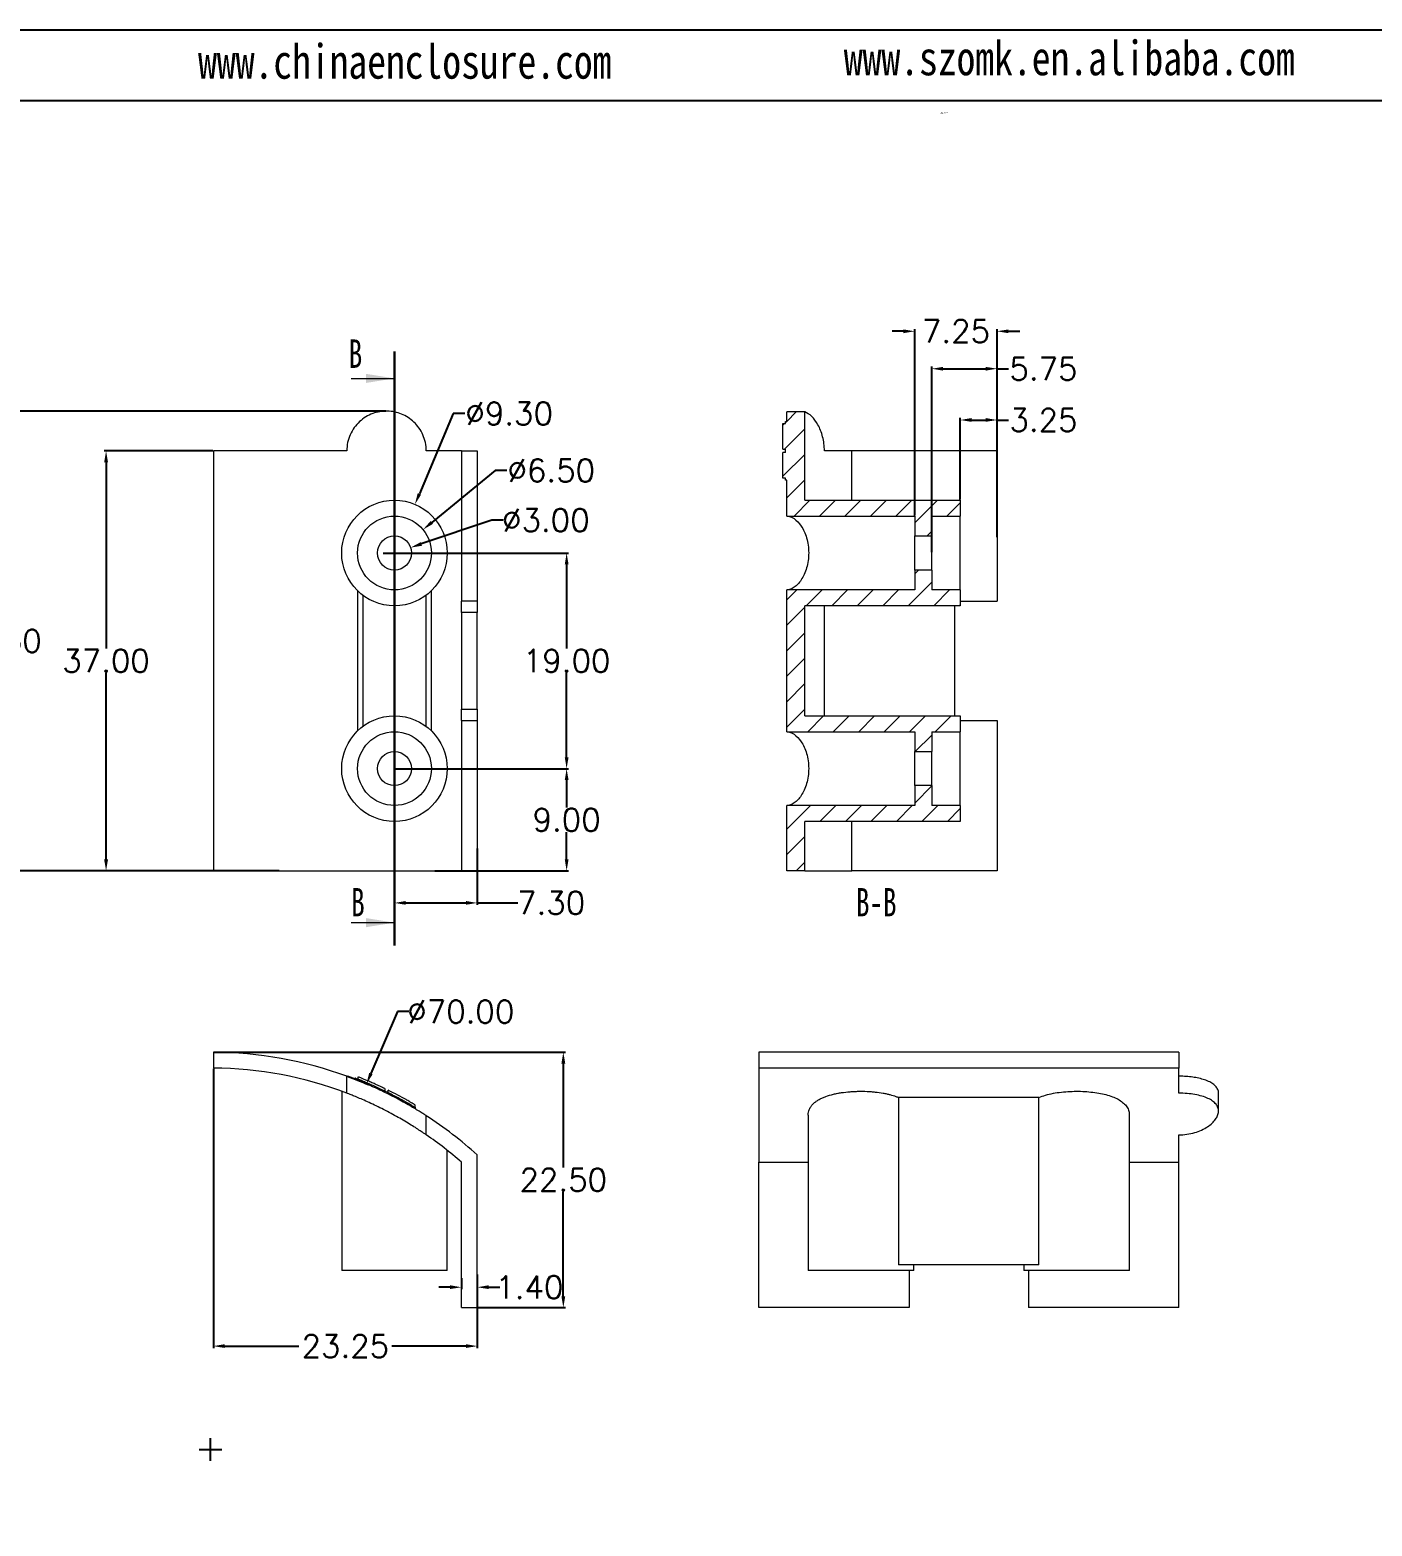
# Model space of a CAD drawing. Header units: inches. Extents: x 3440 to 5010, y 1126 to 1518.
# Drawn here: x 3560 to 3678.2, y 1255.1 to 1386.9 of the extents above; entities that cross this region are included whole.
import ezdxf

# ---------------------------------------------------------------- set-up
doc = ezdxf.new("R2010")
doc.units = ezdxf.units.IN
doc.header["$LTSCALE"] = 15
doc.linetypes.add('PHANTOM', pattern=[12.7, 6.35, -1.27, 1.27, -1.27, 1.27, -1.27])
doc.layers.add('10', color=7, linetype='Continuous')
doc.layers.add('文字', color=81, linetype='Continuous')
doc.styles.add('SLDTEXTSTYLE0', font='TXT', dxfattribs={"width": 0.75})
doc.styles.add('SLDTEXTSTYLE6', font='TXT', dxfattribs={"width": 0.7})
doc.styles.get("Standard").update_dxf_attribs({"font": 'txt', "bigfont": 'gbcbig.shx'})
doc.styles.add('宋体', font='', dxfattribs={"width": 0.8, "height": 3.5})
doc.styles.get('宋体').set_extended_font_data('SimSun')
doc.dimstyles.new('2.5', dxfattribs={"dimtxt": 2, "dimasz": 1, "dimexe": 0.18, "dimexo": 0.0625, "dimgap": 0.09, "dimtad": 0, "dimtih": 1, "dimtoh": 1, "dimzin": 0, "dimdsep": 46, "dimtxsty": 'Standard', "dimcen": 1, "dimadec": 0, "dimazin": 2, "dimtfac": 1, "dimtofl": 0, "dimtmove": 0, "dimatfit": 3, "dimfxl": 0, "dimtolj": 1, "dimtzin": 0, "dimarcsym": 0})

# ---------------------------------------------------------------- blocks, each defined once
blk = doc.blocks.new('SW_NOTE_0')
at = {"color": 0, "linetype": 'Continuous', "lineweight": 0, "char_height": 0.06, "attachment_point": 1, "style": 'SLDTEXTSTYLE0'}
for s, insert in [('INTERPRET GEOMETRIC', (0, 0.08)), ('TOLERANCING PER:', (0, -0.02))]:
    blk.add_mtext(s, dxfattribs=dict(at, insert=insert))
blk = doc.blocks.new('*D425')
at = {"color": 0, "lineweight": -2, "transparency": 16777216}
for p, q in [((3576.24, 1296.86), (3607.18, 1296.86)), ((3607, 1295.86), (3607, 1286.7)), ((3607, 1275.36), (3607, 1284.52)), ((3599.49, 1274.36), (3607.18, 1274.36))]:
    blk.add_line(p, q, dxfattribs=at)
at = {"color": 0, "transparency": 16777216}
for points in [[(3606.83, 1295.86), (3607.17, 1295.86), (3607, 1296.86)], [(3606.83, 1275.36), (3607.17, 1275.36), (3607, 1274.36)]]:
    blk.add_solid(points, dxfattribs=at)
at = {"layer": 'Defpoints', "color": 0, "transparency": 16777216}
for p in [(3576.17, 1296.86), (3599.42, 1274.36), (3607, 1274.36)]:
    blk.add_point(p, dxfattribs=at)
at = {"color": 0, "transparency": 16777216, "insert": (3607, 1285.61), "char_height": 2, "attachment_point": 5}
blk.add_mtext('\\A1;22.50', dxfattribs=at)
blk = doc.blocks.new('*D426')
at = {"color": 0, "lineweight": -2, "transparency": 16777216}
for p, q in [((3576.17, 1295.4), (3576.17, 1270.78)), ((3599.42, 1275.97), (3599.42, 1270.78)), ((3577.17, 1270.96), (3583.71, 1270.96)), ((3598.42, 1270.96), (3591.89, 1270.96))]:
    blk.add_line(p, q, dxfattribs=at)
at = {"color": 0, "transparency": 16777216}
for points in [[(3577.17, 1271.13), (3577.17, 1270.8), (3576.17, 1270.96)], [(3598.42, 1271.13), (3598.42, 1270.8), (3599.42, 1270.96)]]:
    blk.add_solid(points, dxfattribs=at)
at = {"layer": 'Defpoints', "color": 0, "transparency": 16777216}
for p in [(3576.17, 1295.46), (3599.42, 1276.03), (3576.17, 1270.96)]:
    blk.add_point(p, dxfattribs=at)
at = {"color": 0, "transparency": 16777216, "insert": (3587.8, 1270.96), "char_height": 2, "attachment_point": 5}
blk.add_mtext('\\A1;23.25', dxfattribs=at)
blk = doc.blocks.new('*D427')
at = {"color": 0, "lineweight": -2, "transparency": 16777216}
for p, q in [((3576.11, 1349.84), (3566.54, 1349.84)), ((3566.72, 1348.84), (3566.72, 1332.43)), ((3566.72, 1313.84), (3566.72, 1330.25)), ((3576.11, 1312.84), (3566.54, 1312.84))]:
    blk.add_line(p, q, dxfattribs=at)
at = {"color": 0, "transparency": 16777216}
for points in [[(3566.55, 1348.84), (3566.89, 1348.84), (3566.72, 1349.84)], [(3566.55, 1313.84), (3566.89, 1313.84), (3566.72, 1312.84)]]:
    blk.add_solid(points, dxfattribs=at)
at = {"layer": 'Defpoints', "color": 0, "transparency": 16777216}
for p in [(3566.72, 1349.84), (3576.17, 1349.84), (3576.17, 1312.84)]:
    blk.add_point(p, dxfattribs=at)
at = {"color": 0, "transparency": 16777216, "insert": (3566.72, 1331.34), "char_height": 2, "attachment_point": 5}
blk.add_mtext('\\A1;37.00', dxfattribs=at)
blk = doc.blocks.new('*D428')
at = {"color": 0, "lineweight": -2, "transparency": 16777216}
for p, q in [((3591.36, 1353.34), (3557.02, 1353.34)), ((3557.2, 1352.34), (3557.2, 1334.18)), ((3557.2, 1313.84), (3557.2, 1332)), ((3581.96, 1312.84), (3557.02, 1312.84))]:
    blk.add_line(p, q, dxfattribs=at)
at = {"color": 0, "transparency": 16777216}
for points in [[(3557.03, 1352.34), (3557.37, 1352.34), (3557.2, 1353.34)], [(3557.03, 1313.84), (3557.37, 1313.84), (3557.2, 1312.84)]]:
    blk.add_solid(points, dxfattribs=at)
at = {"layer": 'Defpoints', "color": 0, "transparency": 16777216}
for p in [(3557.2, 1353.34), (3591.42, 1353.34), (3582.02, 1312.84)]:
    blk.add_point(p, dxfattribs=at)
at = {"color": 0, "transparency": 16777216, "insert": (3557.2, 1333.09), "char_height": 2, "attachment_point": 5}
blk.add_mtext('\\A1;40.50', dxfattribs=at)
blk = doc.blocks.new('*D429')
at = {"color": 0, "lineweight": -2, "transparency": 16777216}
for p, q in [((3592.19, 1340.84), (3607.47, 1340.84)), ((3607.29, 1339.84), (3607.29, 1332.43)), ((3607.29, 1322.84), (3607.29, 1330.25)), ((3592.19, 1321.84), (3607.47, 1321.84))]:
    blk.add_line(p, q, dxfattribs=at)
at = {"color": 0, "transparency": 16777216}
for points in [[(3607.13, 1339.84), (3607.46, 1339.84), (3607.29, 1340.84)], [(3607.13, 1322.84), (3607.46, 1322.84), (3607.29, 1321.84)]]:
    blk.add_solid(points, dxfattribs=at)
at = {"layer": 'Defpoints', "color": 0, "transparency": 16777216}
for p in [(3592.12, 1340.84), (3607.29, 1340.84), (3592.12, 1321.84)]:
    blk.add_point(p, dxfattribs=at)
at = {"color": 0, "transparency": 16777216, "insert": (3607.29, 1331.34), "char_height": 2, "attachment_point": 5}
blk.add_mtext('\\A1;19.00', dxfattribs=at)
blk = doc.blocks.new('*D430')
at = {"color": 0, "lineweight": -2, "transparency": 16777216}
for p, q in [((3592.19, 1321.84), (3607.47, 1321.84)), ((3607.29, 1320.84), (3607.29, 1318.43)), ((3607.29, 1313.84), (3607.29, 1316.25)), ((3595.68, 1312.84), (3607.47, 1312.84))]:
    blk.add_line(p, q, dxfattribs=at)
at = {"color": 0, "transparency": 16777216}
for points in [[(3607.13, 1320.84), (3607.46, 1320.84), (3607.29, 1321.84)], [(3607.13, 1313.84), (3607.46, 1313.84), (3607.29, 1312.84)]]:
    blk.add_solid(points, dxfattribs=at)
at = {"layer": 'Defpoints', "color": 0, "transparency": 16777216}
for p in [(3592.12, 1321.84), (3607.29, 1321.84), (3595.62, 1312.84)]:
    blk.add_point(p, dxfattribs=at)
at = {"color": 0, "transparency": 16777216, "insert": (3607.29, 1317.34), "char_height": 2, "attachment_point": 5}
blk.add_mtext('\\A1;9.00', dxfattribs=at)
blk = doc.blocks.new('*D432')
at = {"color": 0, "lineweight": -2, "transparency": 16777216}
for p, q in [((3597.31, 1353.13), (3594.32, 1346.05)), ((3598.31, 1353.13), (3597.31, 1353.13)), ((3591.12, 1340.84), (3593.12, 1340.84)), ((3592.12, 1339.84), (3592.12, 1341.84))]:
    blk.add_line(p, q, dxfattribs=at)
at = {"color": 0, "transparency": 16777216}
blk.add_solid([(3594.17, 1346.11), (3594.47, 1345.98), (3593.93, 1345.13)], dxfattribs=at)
at = {"layer": 'Defpoints', "color": 0, "transparency": 16777216}
for p in [(3593.93, 1345.13), (3590.32, 1336.56)]:
    blk.add_point(p, dxfattribs=at)
at = {"color": 0, "transparency": 16777216, "insert": (3602.23, 1353.13), "char_height": 2, "attachment_point": 5}
blk.add_mtext('\\A1;∅9.30', dxfattribs=at)
blk = doc.blocks.new('*D433')
at = {"color": 0, "lineweight": -2, "transparency": 16777216}
for p, q in [((3601.01, 1348.12), (3595.41, 1343.53)), ((3602.01, 1348.12), (3601.01, 1348.12)), ((3591.12, 1340.84), (3593.12, 1340.84)), ((3592.12, 1339.84), (3592.12, 1341.84))]:
    blk.add_line(p, q, dxfattribs=at)
at = {"color": 0, "transparency": 16777216}
blk.add_solid([(3595.31, 1343.66), (3595.52, 1343.41), (3594.64, 1342.9)], dxfattribs=at)
at = {"layer": 'Defpoints', "color": 0, "transparency": 16777216}
for p in [(3594.64, 1342.9), (3589.61, 1338.78)]:
    blk.add_point(p, dxfattribs=at)
at = {"color": 0, "transparency": 16777216, "insert": (3605.94, 1348.12), "char_height": 2, "attachment_point": 5}
blk.add_mtext('\\A1;∅6.50', dxfattribs=at)
blk = doc.blocks.new('*D434')
at = {"color": 0, "lineweight": -2, "transparency": 16777216}
for p, q in [((3600.71, 1343.74), (3594.49, 1341.64)), ((3601.71, 1343.74), (3600.71, 1343.74)), ((3591.12, 1340.84), (3593.12, 1340.84)), ((3592.12, 1339.84), (3592.12, 1341.84))]:
    blk.add_line(p, q, dxfattribs=at)
at = {"color": 0, "transparency": 16777216}
blk.add_solid([(3594.44, 1341.8), (3594.55, 1341.48), (3593.55, 1341.32)], dxfattribs=at)
at = {"layer": 'Defpoints', "color": 0, "transparency": 16777216}
for p in [(3593.55, 1341.32), (3590.7, 1340.36)]:
    blk.add_point(p, dxfattribs=at)
at = {"color": 0, "transparency": 16777216, "insert": (3605.46, 1343.74), "char_height": 2, "attachment_point": 5}
blk.add_mtext('\\A1;∅3.00', dxfattribs=at)
blk = doc.blocks.new('*D436')
at = {"color": 0, "lineweight": -2, "transparency": 16777216}
for p, q in [((3599.42, 1314.8), (3599.42, 1309.83)), ((3592.12, 1313.51), (3592.12, 1309.83)), ((3593.12, 1310.01), (3598.42, 1310.01)), ((3599.42, 1310.01), (3603, 1310.01))]:
    blk.add_line(p, q, dxfattribs=at)
at = {"color": 0, "transparency": 16777216}
for points in [[(3593.12, 1310.18), (3593.12, 1309.85), (3592.12, 1310.01)], [(3598.42, 1310.18), (3598.42, 1309.85), (3599.42, 1310.01)]]:
    blk.add_solid(points, dxfattribs=at)
at = {"layer": 'Defpoints', "color": 0, "transparency": 16777216}
for p in [(3599.42, 1314.86), (3592.12, 1313.58), (3599.42, 1310.01)]:
    blk.add_point(p, dxfattribs=at)
at = {"color": 0, "transparency": 16777216, "insert": (3605.93, 1310.01), "char_height": 2, "attachment_point": 5}
blk.add_mtext('\\A1;7.30', dxfattribs=at)
blk = doc.blocks.new('*D441')
at = {"color": 0, "lineweight": -2, "transparency": 16777216}
for p, q in [((3592.38, 1300.43), (3590.05, 1294.98)), ((3593.38, 1300.43), (3592.38, 1300.43)), ((3574.93, 1261.86), (3576.93, 1261.86)), ((3575.93, 1260.86), (3575.93, 1262.86))]:
    blk.add_line(p, q, dxfattribs=at)
blk.add_arc((3575.93, 1261.86), 35, 66.6067, 69.8495, dxfattribs=at)
at = {"color": 0, "transparency": 16777216}
blk.add_solid([(3589.9, 1295.04), (3590.2, 1294.91), (3589.66, 1294.06)], dxfattribs=at)
at = {"layer": 'Defpoints', "color": 0, "transparency": 16777216}
for p in [(3589.66, 1294.06), (3562.19, 1229.67)]:
    blk.add_point(p, dxfattribs=at)
at = {"color": 0, "transparency": 16777216, "insert": (3597.97, 1300.43), "char_height": 2, "attachment_point": 5}
blk.add_mtext('\\A1;∅70.00', dxfattribs=at)
blk = doc.blocks.new('*D442')
at = {"color": 0, "lineweight": -2, "transparency": 16777216}
for p, q in [((3641.96, 1345.56), (3641.96, 1352.74)), ((3642.96, 1352.56), (3644.21, 1352.56)), ((3645.21, 1349.91), (3645.21, 1352.74)), ((3645.21, 1352.56), (3646.21, 1352.56))]:
    blk.add_line(p, q, dxfattribs=at)
at = {"color": 0, "transparency": 16777216}
for points in [[(3642.96, 1352.73), (3642.96, 1352.4), (3641.96, 1352.56)], [(3644.21, 1352.73), (3644.21, 1352.4), (3645.21, 1352.56)]]:
    blk.add_solid(points, dxfattribs=at)
at = {"layer": 'Defpoints', "color": 0, "transparency": 16777216}
for p in [(3645.21, 1352.56), (3645.21, 1349.84), (3641.96, 1345.49)]:
    blk.add_point(p, dxfattribs=at)
at = {"color": 0, "transparency": 16777216, "insert": (3649.3, 1352.56), "char_height": 2, "attachment_point": 5}
blk.add_mtext('\\A1;3.25', dxfattribs=at)
blk = doc.blocks.new('*D443')
at = {"color": 0, "lineweight": -2, "transparency": 16777216}
for p, q in [((3639.46, 1340.91), (3639.46, 1357.26)), ((3640.46, 1357.08), (3644.21, 1357.08)), ((3645.21, 1342.24), (3645.21, 1357.26)), ((3645.21, 1357.08), (3646.21, 1357.08))]:
    blk.add_line(p, q, dxfattribs=at)
at = {"color": 0, "transparency": 16777216}
for points in [[(3640.46, 1357.24), (3640.46, 1356.91), (3639.46, 1357.08)], [(3644.21, 1357.24), (3644.21, 1356.91), (3645.21, 1357.08)]]:
    blk.add_solid(points, dxfattribs=at)
at = {"layer": 'Defpoints', "color": 0, "transparency": 16777216}
for p in [(3639.46, 1357.08), (3645.21, 1342.18), (3639.46, 1340.84)]:
    blk.add_point(p, dxfattribs=at)
at = {"color": 0, "transparency": 16777216, "insert": (3649.3, 1357.08), "char_height": 2, "attachment_point": 5}
blk.add_mtext('\\A1;5.75', dxfattribs=at)
blk = doc.blocks.new('*D444')
at = {"color": 0, "lineweight": -2, "transparency": 16777216}
for p, q in [((3637.96, 1344.16), (3637.96, 1360.56)), ((3645.21, 1343.28), (3645.21, 1360.56)), ((3636.96, 1360.38), (3635.96, 1360.38)), ((3646.21, 1360.38), (3647.21, 1360.38))]:
    blk.add_line(p, q, dxfattribs=at)
at = {"color": 0, "transparency": 16777216}
for points in [[(3636.96, 1360.54), (3636.96, 1360.21), (3637.96, 1360.38)], [(3646.21, 1360.54), (3646.21, 1360.21), (3645.21, 1360.38)]]:
    blk.add_solid(points, dxfattribs=at)
at = {"layer": 'Defpoints', "color": 0, "transparency": 16777216}
for p in [(3637.96, 1360.38), (3637.96, 1344.09), (3645.21, 1343.22)]:
    blk.add_point(p, dxfattribs=at)
at = {"color": 0, "transparency": 16777216, "insert": (3641.59, 1360.38), "char_height": 2, "attachment_point": 5}
blk.add_mtext('\\A1;7.25', dxfattribs=at)
blk = doc.blocks.new('*D459')
at = {"color": 0, "lineweight": -2, "transparency": 16777216}
for p, q in [((3597.02, 1276.15), (3596.02, 1276.15)), ((3598.02, 1276.96), (3598.02, 1275.97)), ((3599.42, 1277.28), (3599.42, 1275.97)), ((3600.42, 1276.15), (3601.42, 1276.15))]:
    blk.add_line(p, q, dxfattribs=at)
at = {"color": 0, "transparency": 16777216}
for points in [[(3597.02, 1276.32), (3597.02, 1275.99), (3598.02, 1276.15)], [(3600.42, 1276.32), (3600.42, 1275.99), (3599.42, 1276.15)]]:
    blk.add_solid(points, dxfattribs=at)
at = {"layer": 'Defpoints', "color": 0, "transparency": 16777216}
for p in [(3598.02, 1277.03), (3599.42, 1277.35), (3599.42, 1276.15)]:
    blk.add_point(p, dxfattribs=at)
at = {"color": 0, "transparency": 16777216, "insert": (3604.01, 1276.15), "char_height": 2, "attachment_point": 5}
blk.add_mtext('\\A1;1.40', dxfattribs=at)

msp = doc.modelspace()

# ---------------------------------------------------------------- hatches: boundary and pattern name
at = {"linetype": 'Continuous', "lineweight": 0}
h = msp.add_hatch(dxfattribs=at)
h.set_pattern_fill('ANSI31', color=4, scale=0.5, style=0)
edge = h.paths.add_edge_path(flags=0)
edge.add_line((3639.464, 1342.343), (3639.464, 1344.093))
edge.add_line((3639.464, 1344.093), (3641.964, 1344.093))
edge.add_line((3641.964, 1344.093), (3641.964, 1345.493))
edge.add_line((3641.964, 1345.493), (3628.275, 1345.493))
edge.add_line((3628.275, 1345.493), (3628.275, 1353.272))
edge.add_line((3628.275, 1353.272), (3626.687, 1353.272))
edge.add_line((3626.687, 1353.272), (3626.687, 1352.414))
edge.add_spline(control_points=[(3626.687, 1352.414), (3626.676, 1352.416), (3626.666, 1352.417), (3626.655, 1352.418), (3626.645, 1352.42), (3626.634, 1352.421), (3626.624, 1352.422), (3626.607, 1352.425), (3626.591, 1352.427), (3626.574, 1352.429)], knot_values=[0, 0, 0, 0, 0.0000318, 0.0000318, 0.0000318, 0.0000637, 0.0000637, 0.0000637, 0.0001137, 0.0001137, 0.0001137, 0.0001137], weights=[1, 1, 1, 1, 1, 1, 1, 1, 1, 1], degree=3, periodic=0)
edge.add_line((3626.574, 1352.429), (3626.574, 1352.243))
edge.add_line((3626.574, 1352.243), (3626.349, 1352.243))
edge.add_line((3626.349, 1352.243), (3626.349, 1349.993))
edge.add_line((3626.349, 1349.993), (3626.574, 1349.993))
edge.add_line((3626.574, 1349.993), (3626.574, 1349.693))
edge.add_line((3626.574, 1349.693), (3626.349, 1349.693))
edge.add_line((3626.349, 1349.693), (3626.349, 1347.443))
edge.add_line((3626.349, 1347.443), (3626.574, 1347.443))
edge.add_line((3626.574, 1347.443), (3626.574, 1347.257))
edge.add_spline(control_points=[(3626.574, 1347.257), (3626.585, 1347.258), (3626.595, 1347.259), (3626.606, 1347.261), (3626.616, 1347.262), (3626.627, 1347.263), (3626.637, 1347.265), (3626.654, 1347.267), (3626.67, 1347.269), (3626.687, 1347.271)], knot_values=[0, 0, 0, 0, 0.0000318, 0.0000318, 0.0000318, 0.0000637, 0.0000637, 0.0000637, 0.0001137, 0.0001137, 0.0001137, 0.0001137], weights=[1, 1, 1, 1, 1, 1, 1, 1, 1, 1], degree=3, periodic=0)
edge.add_line((3626.687, 1347.271), (3626.687, 1344.093))
edge.add_line((3626.687, 1344.093), (3637.964, 1344.093))
edge.add_line((3637.964, 1344.093), (3637.964, 1342.343))
edge.add_line((3637.964, 1342.343), (3639.464, 1342.343))
h = msp.add_hatch(dxfattribs=at)
h.set_pattern_fill('ANSI31', color=4, scale=0.5, style=0)
h.paths.add_polyline_path([(3641.964, 1336.193), (3641.964, 1337.593), (3639.464, 1337.593), (3639.464, 1339.343), (3637.964, 1339.343), (3637.964, 1337.593), (3626.687, 1337.593), (3626.687, 1325.093), (3637.964, 1325.093), (3637.964, 1323.343), (3639.464, 1323.343), (3639.464, 1325.093), (3641.964, 1325.093), (3641.964, 1326.493), (3628.275, 1326.493), (3628.275, 1336.193)], flags=0)
h = msp.add_hatch(dxfattribs=at)
h.set_pattern_fill('ANSI31', color=4, scale=0.5, style=0)
h.paths.add_polyline_path([(3626.687, 1312.843), (3628.275, 1312.843), (3628.275, 1317.193), (3641.964, 1317.193), (3641.964, 1318.593), (3639.464, 1318.593), (3639.464, 1320.343), (3637.964, 1320.343), (3637.964, 1318.593), (3626.687, 1318.593)], flags=0)

# ---------------------------------------------------------------- linework, layer by layer
for p, q in [((3439.877, 1386.93), (3809.392, 1386.93)), ((3449.438, 1380.709), (3803.171, 1380.709))]:
    msp.add_line(p, q)
at = {"color": 1, "linetype": 'PHANTOM', "lineweight": 30}
msp.add_line((3592.124, 1306.273), (3592.124, 1358.594), dxfattribs=at)
at = {"color": 7, "linetype": 'Continuous', "lineweight": 0}
for p, q in [((3588.324, 1356.227), (3592.124, 1356.227)), ((3588.324, 1308.273), (3592.124, 1308.273))]:
    msp.add_line(p, q, dxfattribs=at)
at = {"color": 7, "linetype": 'Continuous', "lineweight": 15}
for p, q in [((3628.275, 1353.272), (3626.687, 1353.272)), ((3626.687, 1352.414), (3626.687, 1353.272)), ((3628.275, 1345.493), (3628.275, 1353.272)), ((3626.349, 1349.993), (3626.349, 1352.243)), ((3626.349, 1352.243), (3626.574, 1352.243)), ((3626.574, 1352.243), (3626.574, 1352.429)), ((3626.349, 1349.993), (3626.574, 1349.993)), ((3626.574, 1349.693), (3626.574, 1349.993)), ((3576.174, 1349.843), (3576.174, 1312.843)), ((3587.924, 1349.843), (3576.174, 1349.843)), ((3598.024, 1349.843), (3594.924, 1349.843)), ((3598.024, 1349.843), (3599.424, 1349.843)), ((3598.024, 1349.843), (3598.024, 1336.593)), ((3599.424, 1349.843), (3599.424, 1336.593)), ((3626.574, 1349.693), (3626.349, 1349.693)), ((3626.349, 1347.443), (3626.349, 1349.693)), ((3632.402, 1349.843), (3630, 1349.843)), ((3632.402, 1345.493), (3632.402, 1349.843)), ((3645.214, 1349.843), (3632.402, 1349.843)), ((3645.214, 1349.843), (3645.214, 1336.593)), ((3626.574, 1347.443), (3626.349, 1347.443)), ((3626.574, 1347.257), (3626.574, 1347.443)), ((3626.687, 1344.093), (3626.687, 1347.271)), ((3628.275, 1345.493), (3641.964, 1345.493)), ((3641.964, 1345.493), (3641.964, 1344.093)), ((3626.687, 1344.093), (3637.964, 1344.093)), ((3637.964, 1344.093), (3637.964, 1342.343)), ((3639.464, 1344.093), (3641.964, 1344.093)), ((3639.464, 1344.093), (3639.464, 1342.343)), ((3641.964, 1337.593), (3641.964, 1344.093)), ((3637.964, 1342.343), (3639.464, 1342.343)), ((3637.964, 1339.343), (3637.964, 1342.343)), ((3639.464, 1339.343), (3639.464, 1342.343)), ((3637.964, 1339.343), (3637.964, 1337.593)), ((3639.464, 1339.343), (3637.964, 1339.343)), ((3639.464, 1339.343), (3639.464, 1337.593)), ((3588.874, 1337.517), (3588.874, 1325.168)), ((3589.374, 1325.592), (3589.374, 1337.093)), ((3594.874, 1337.093), (3594.874, 1325.592)), ((3595.374, 1325.168), (3595.374, 1337.517)), ((3637.964, 1337.593), (3626.687, 1337.593)), ((3626.687, 1325.093), (3626.687, 1337.593)), ((3641.964, 1337.593), (3639.464, 1337.593)), ((3641.964, 1337.593), (3641.964, 1336.193)), ((3599.424, 1336.593), (3598.024, 1336.593)), ((3598.024, 1335.593), (3598.024, 1336.593)), ((3599.424, 1335.593), (3598.024, 1335.593)), ((3598.024, 1335.593), (3598.024, 1327.093)), ((3599.424, 1336.593), (3599.424, 1335.593)), ((3599.424, 1327.093), (3599.424, 1335.593)), ((3641.964, 1336.193), (3628.275, 1336.193)), ((3628.275, 1326.493), (3628.275, 1336.193)), ((3629.966, 1336.193), (3629.966, 1326.493)), ((3641.464, 1336.193), (3641.464, 1326.493)), ((3641.964, 1336.593), (3645.214, 1336.593)), ((3598.024, 1327.093), (3599.424, 1327.093)), ((3598.024, 1326.093), (3598.024, 1327.093)), ((3599.424, 1327.093), (3599.424, 1326.093)), ((3628.275, 1326.493), (3641.964, 1326.493)), ((3641.964, 1326.493), (3641.964, 1325.093)), ((3598.024, 1326.093), (3598.024, 1312.843)), ((3598.024, 1326.093), (3599.424, 1326.093)), ((3599.424, 1326.093), (3599.424, 1312.843)), ((3626.687, 1325.093), (3637.964, 1325.093)), ((3637.964, 1325.093), (3637.964, 1323.343)), ((3639.464, 1325.093), (3641.964, 1325.093)), ((3639.464, 1325.093), (3639.464, 1323.343)), ((3641.964, 1326.093), (3645.214, 1326.093)), ((3641.964, 1318.593), (3641.964, 1325.093)), ((3645.214, 1326.093), (3645.214, 1312.843)), ((3637.964, 1323.343), (3639.464, 1323.343)), ((3637.964, 1320.343), (3637.964, 1323.343)), ((3639.464, 1320.343), (3639.464, 1323.343)), ((3637.964, 1320.343), (3637.964, 1318.593)), ((3639.464, 1320.343), (3637.964, 1320.343)), ((3639.464, 1320.343), (3639.464, 1318.593)), ((3637.964, 1318.593), (3626.687, 1318.593)), ((3626.687, 1312.843), (3626.687, 1318.593)), ((3641.964, 1318.593), (3639.464, 1318.593)), ((3641.964, 1318.593), (3641.964, 1317.193)), ((3628.275, 1312.843), (3628.275, 1317.193)), ((3641.964, 1317.193), (3628.275, 1317.193)), ((3632.402, 1312.843), (3632.402, 1317.193)), ((3576.174, 1312.843), (3598.024, 1312.843)), ((3598.024, 1312.843), (3599.424, 1312.843)), ((3628.275, 1312.843), (3626.687, 1312.843)), ((3628.275, 1312.843), (3632.402, 1312.843)), ((3645.214, 1312.843), (3632.402, 1312.843)), ((3576.174, 1296.861), (3576.174, 1295.461)), ((3624.215, 1296.861), (3624.215, 1295.461)), ((3661.215, 1296.861), (3624.215, 1296.861)), ((3661.215, 1296.861), (3661.215, 1295.461)), ((3587.924, 1293.247), (3587.924, 1294.741)), ((3588.665, 1294.569), (3588.629, 1294.476)), ((3588.928, 1294.465), (3588.928, 1294.68)), ((3661.215, 1295.461), (3624.215, 1295.461)), ((3624.215, 1295.461), (3624.215, 1287.173)), ((3661.215, 1293.247), (3661.215, 1295.461)), ((3587.474, 1293.414), (3587.474, 1277.611)), ((3591.274, 1293.651), (3591.274, 1293.429)), ((3591.574, 1293.281), (3591.574, 1293.504)), ((3664.715, 1291.674), (3664.715, 1293.243)), ((3593.919, 1292.232), (3593.919, 1291.999)), ((3593.963, 1291.857), (3594.014, 1291.942)), ((3648.889, 1292.867), (3636.541, 1292.867)), ((3636.541, 1292.867), (3636.541, 1278.111)), ((3648.889, 1278.111), (3648.889, 1292.867)), ((3594.924, 1289.575), (3594.924, 1291.257)), ((3628.565, 1291.299), (3628.565, 1277.611)), ((3656.865, 1277.611), (3656.865, 1291.296)), ((3661.215, 1287.173), (3661.215, 1289.575)), ((3596.774, 1277.611), (3596.774, 1288.212)), ((3598.024, 1274.361), (3598.024, 1287.173)), ((3599.424, 1274.361), (3599.424, 1287.801)), ((3624.215, 1287.173), (3628.565, 1287.173)), ((3624.215, 1274.361), (3624.215, 1287.173)), ((3656.865, 1287.173), (3661.215, 1287.173)), ((3661.215, 1274.361), (3661.215, 1287.173)), ((3596.774, 1277.611), (3587.474, 1277.611)), ((3637.865, 1277.611), (3628.565, 1277.611)), ((3648.889, 1278.111), (3636.541, 1278.111)), ((3637.465, 1277.611), (3637.465, 1274.361)), ((3637.865, 1277.611), (3637.865, 1278.111)), ((3647.565, 1278.111), (3647.565, 1277.611)), ((3656.865, 1277.611), (3647.565, 1277.611)), ((3647.965, 1277.611), (3647.965, 1274.361)), ((3598.024, 1274.361), (3599.424, 1274.361)), ((3637.465, 1274.361), (3624.215, 1274.361)), ((3661.215, 1274.361), (3647.965, 1274.361))]:
    msp.add_line(p, q, dxfattribs=at)
for centre, radius in [((3592.124, 1340.843), 4.65), ((3592.124, 1340.843), 3.25), ((3592.124, 1340.843), 1.5), ((3592.124, 1321.843), 4.65), ((3592.124, 1321.843), 3.25), ((3592.124, 1321.843), 1.5)]:
    msp.add_circle(centre, radius, dxfattribs=at)
for radius, start, end in [(35, 69.95182, 89.59343), (33.6, 69.07817, 89.57649), (35, 47.82621, 57.12486), (33.6, 48.87613, 55.56803)]:
    msp.add_arc((3575.925, 1261.862), radius, start, end, dxfattribs=at)
for points, knots in [([(3594.924, 1349.843), (3594.924, 1350.09), (3594.898, 1350.331), (3594.798, 1350.804), (3594.723, 1351.036), (3594.533, 1351.467), (3594.418, 1351.67), (3594.153, 1352.046), (3594.006, 1352.216), (3593.684, 1352.524), (3593.509, 1352.662), (3593.145, 1352.898), (3592.953, 1352.998), (3592.553, 1353.163), (3592.346, 1353.226), (3591.928, 1353.313), (3591.714, 1353.337), (3591.279, 1353.346), (3591.061, 1353.331), (3590.631, 1353.259), (3590.419, 1353.203), (3589.998, 1353.047), (3589.793, 1352.948), (3589.406, 1352.711), (3589.222, 1352.574), (3588.878, 1352.256), (3588.72, 1352.078), (3588.445, 1351.694), (3588.324, 1351.486), (3588.127, 1351.042), (3588.052, 1350.812), (3587.95, 1350.337), (3587.924, 1350.09), (3587.924, 1349.843)], [0, 0, 0, 0, 0.0625, 0.0625, 0.125, 0.125, 0.1875, 0.1875, 0.25, 0.25, 0.3125, 0.3125, 0.375, 0.375, 0.4375, 0.4375, 0.5, 0.5, 0.5625, 0.5625, 0.625, 0.625, 0.6875, 0.6875, 0.75, 0.75, 0.8125, 0.8125, 0.875, 0.875, 0.9375, 0.9375, 1, 1, 1, 1]), ([(3630, 1349.843), (3630, 1350.059), (3629.986, 1350.272), (3629.933, 1350.689), (3629.894, 1350.895), (3629.793, 1351.285), (3629.733, 1351.47), (3629.595, 1351.819), (3629.517, 1351.983), (3629.268, 1352.431), (3629.078, 1352.68), (3628.685, 1353.061), (3628.478, 1353.197), (3628.275, 1353.272)], [0, 0, 0, 0, 0.125, 0.125, 0.25, 0.25, 0.375, 0.375, 0.5, 0.5, 0.75, 0.75, 1, 1, 1, 1]), ([(3626.574, 1352.429), (3626.591, 1352.427), (3626.607, 1352.425), (3626.624, 1352.422), (3626.634, 1352.421), (3626.645, 1352.42), (3626.655, 1352.418), (3626.666, 1352.417), (3626.676, 1352.416), (3626.687, 1352.414)], [0, 0, 0, 0, 0.00005000083, 0.00005000083, 0.00005000083, 0.00008184866, 0.00008184866, 0.00008184866, 0.00011369668, 0.00011369668, 0.00011369668, 0.00011369668]), ([(3626.687, 1347.271), (3626.67, 1347.269), (3626.654, 1347.267), (3626.637, 1347.265), (3626.627, 1347.263), (3626.616, 1347.262), (3626.606, 1347.261), (3626.595, 1347.259), (3626.585, 1347.258), (3626.574, 1347.257)], [0, 0, 0, 0, 0.00005000083, 0.00005000083, 0.00005000083, 0.0000818474, 0.0000818474, 0.0000818474, 0.00011369417, 0.00011369417, 0.00011369417, 0.00011369417]), ([(3626.687, 1344.093), (3626.901, 1344.093), (3627.118, 1344.018), (3627.553, 1343.72), (3627.76, 1343.505), (3628.046, 1343.073), (3628.135, 1342.914), (3628.294, 1342.565), (3628.367, 1342.373), (3628.486, 1341.968), (3628.532, 1341.756), (3628.596, 1341.313), (3628.613, 1341.08), (3628.614, 1340.622), (3628.598, 1340.392), (3628.535, 1339.944), (3628.489, 1339.73), (3628.37, 1339.321), (3628.299, 1339.13), (3628.139, 1338.779), (3628.049, 1338.617), (3627.86, 1338.33), (3627.76, 1338.204), (3627.552, 1337.984), (3627.444, 1337.891), (3627.121, 1337.67), (3626.898, 1337.593), (3626.687, 1337.593)], [0, 0, 0, 0, 0.125, 0.125, 0.25, 0.25, 0.3125, 0.3125, 0.375, 0.375, 0.4375, 0.4375, 0.5, 0.5, 0.5625, 0.5625, 0.625, 0.625, 0.6875, 0.6875, 0.75, 0.75, 0.8125, 0.8125, 0.875, 0.875, 1, 1, 1, 1]), ([(3626.687, 1325.093), (3626.901, 1325.093), (3627.118, 1325.018), (3627.553, 1324.72), (3627.76, 1324.505), (3628.046, 1324.073), (3628.135, 1323.914), (3628.294, 1323.565), (3628.367, 1323.373), (3628.486, 1322.968), (3628.532, 1322.756), (3628.596, 1322.313), (3628.613, 1322.08), (3628.614, 1321.622), (3628.598, 1321.392), (3628.535, 1320.944), (3628.489, 1320.73), (3628.37, 1320.321), (3628.299, 1320.13), (3628.139, 1319.779), (3628.049, 1319.617), (3627.86, 1319.33), (3627.76, 1319.204), (3627.552, 1318.984), (3627.444, 1318.891), (3627.121, 1318.67), (3626.898, 1318.593), (3626.687, 1318.593)], [0, 0, 0, 0, 0.125, 0.125, 0.25, 0.25, 0.3125, 0.3125, 0.375, 0.375, 0.4375, 0.4375, 0.5, 0.5, 0.5625, 0.5625, 0.625, 0.625, 0.6875, 0.6875, 0.75, 0.75, 0.8125, 0.8125, 0.875, 0.875, 1, 1, 1, 1]), ([(3594.924, 1291.257), (3594.924, 1291.257), (3594.898, 1291.274), (3594.799, 1291.337), (3594.725, 1291.385), (3594.536, 1291.504), (3594.422, 1291.576), (3594.157, 1291.739), (3594.01, 1291.829), (3593.688, 1292.021), (3593.512, 1292.124), (3593.146, 1292.334), (3592.954, 1292.441), (3592.552, 1292.662), (3592.343, 1292.774), (3591.922, 1292.994), (3591.708, 1293.103), (3591.271, 1293.32), (3591.052, 1293.426), (3590.62, 1293.629), (3590.407, 1293.727), (3589.986, 1293.915), (3589.781, 1294.004), (3589.395, 1294.167), (3589.212, 1294.243), (3588.698, 1294.451), (3588.417, 1294.558), (3588.124, 1294.668), (3588.05, 1294.695), (3587.95, 1294.732), (3587.924, 1294.741), (3587.924, 1294.741)], [0, 0, 0, 0, 0.0625, 0.0625, 0.125, 0.125, 0.1875, 0.1875, 0.25, 0.25, 0.3125, 0.3125, 0.375, 0.375, 0.4375, 0.4375, 0.5, 0.5, 0.5625, 0.5625, 0.625, 0.625, 0.6875, 0.6875, 0.75, 0.75, 0.875, 0.875, 0.9375, 0.9375, 1, 1, 1, 1]), ([(3594.01, 1291.945), (3594.012, 1291.944), (3594.03, 1291.933), (3593.96, 1291.975), (3593.796, 1292.073), (3593.527, 1292.231), (3593.183, 1292.428), (3592.778, 1292.653), (3592.327, 1292.896), (3591.845, 1293.146), (3591.344, 1293.396), (3590.84, 1293.637), (3590.348, 1293.864), (3589.886, 1294.068), (3589.469, 1294.245), (3589.12, 1294.389), (3588.858, 1294.493), (3588.693, 1294.558), (3588.677, 1294.564), (3588.669, 1294.567)], [0, 0, 0, 0, 0.0048007, 0.0672381, 0.1296773, 0.19215, 0.2546432, 0.3171545, 0.3796917, 0.4422422, 0.504803, 0.5677336, 0.6299275, 0.6924677, 0.7549823, 0.8174723, 0.8799323, 0.9423649, 1, 1, 1, 1]), ([(3591.274, 1293.651), (3591.131, 1293.72), (3590.99, 1293.787), (3590.71, 1293.917), (3590.571, 1293.981), (3590.301, 1294.103), (3590.172, 1294.16), (3589.925, 1294.268), (3589.806, 1294.319), (3589.586, 1294.412), (3589.486, 1294.454), (3589.307, 1294.528), (3589.227, 1294.56), (3589.094, 1294.614), (3589.041, 1294.635), (3588.963, 1294.666), (3588.938, 1294.676), (3588.928, 1294.68)], [0, 0, 0, 0, 0.125, 0.125, 0.25, 0.25, 0.375, 0.375, 0.5, 0.5, 0.625, 0.625, 0.75, 0.75, 0.875, 0.875, 1, 1, 1, 1]), ([(3664.712, 1293.243), (3664.713, 1293.25), (3664.733, 1293.367), (3664.657, 1293.584), (3664.472, 1293.875), (3664.154, 1294.131), (3663.749, 1294.338), (3663.26, 1294.503), (3662.735, 1294.62), (3662.169, 1294.699), (3661.662, 1294.736), (3661.339, 1294.74), (3661.215, 1294.741)], [0, 0, 0, 0, 0.00789387, 0.13484734, 0.26590376, 0.38563466, 0.50954752, 0.61841676, 0.73098524, 0.83153868, 0.93528158, 1, 1, 1, 1]), ([(3594.924, 1289.575), (3594.924, 1289.575), (3594.898, 1289.593), (3594.798, 1289.661), (3594.723, 1289.713), (3594.533, 1289.839), (3594.418, 1289.916), (3594.153, 1290.089), (3594.006, 1290.184), (3593.684, 1290.386), (3593.509, 1290.495), (3593.145, 1290.715), (3592.953, 1290.829), (3592.553, 1291.061), (3592.346, 1291.177), (3591.928, 1291.408), (3591.714, 1291.523), (3591.279, 1291.75), (3591.061, 1291.861), (3590.631, 1292.074), (3590.419, 1292.177), (3589.998, 1292.374), (3589.793, 1292.468), (3589.406, 1292.64), (3589.222, 1292.72), (3588.878, 1292.866), (3588.72, 1292.931), (3588.445, 1293.043), (3588.324, 1293.091), (3588.127, 1293.169), (3588.052, 1293.198), (3587.95, 1293.237), (3587.924, 1293.247), (3587.924, 1293.247)], [0, 0, 0, 0, 0.0625, 0.0625, 0.125, 0.125, 0.1875, 0.1875, 0.25, 0.25, 0.3125, 0.3125, 0.375, 0.375, 0.4375, 0.4375, 0.5, 0.5, 0.5625, 0.5625, 0.625, 0.625, 0.6875, 0.6875, 0.75, 0.75, 0.8125, 0.8125, 0.875, 0.875, 0.9375, 0.9375, 1, 1, 1, 1]), ([(3593.919, 1292.232), (3593.91, 1292.238), (3593.884, 1292.253), (3593.804, 1292.3), (3593.75, 1292.332), (3593.615, 1292.41), (3593.536, 1292.456), (3593.356, 1292.559), (3593.255, 1292.616), (3592.93, 1292.797), (3592.68, 1292.934), (3592.149, 1293.215), (3591.863, 1293.361), (3591.574, 1293.504)], [0, 0, 0, 0, 0.125, 0.125, 0.25, 0.25, 0.375, 0.375, 0.5, 0.5, 0.75, 0.75, 1, 1, 1, 1]), ([(3628.569, 1291.299), (3628.568, 1291.319), (3628.562, 1291.414), (3628.59, 1291.577), (3628.65, 1291.789), (3628.753, 1291.995), (3628.893, 1292.189), (3629.07, 1292.372), (3629.284, 1292.543), (3629.54, 1292.702), (3629.823, 1292.843), (3630.225, 1293.004), (3630.671, 1293.135), (3631.15, 1293.237), (3631.631, 1293.317), (3632.128, 1293.373), (3632.635, 1293.404), (3633.136, 1293.419), (3633.635, 1293.413), (3634.124, 1293.384), (3634.601, 1293.342), (3635.06, 1293.278), (3635.484, 1293.195), (3635.873, 1293.102), (3636.227, 1292.995), (3636.462, 1292.899), (3636.541, 1292.867)], [0, 0, 0, 0, 0.0108888, 0.0509186, 0.0912003, 0.1323125, 0.17373, 0.2137673, 0.2541217, 0.2955343, 0.3373389, 0.3737006, 0.4478706, 0.4858104, 0.5191878, 0.5871733, 0.6218791, 0.6538521, 0.7189098, 0.7520742, 0.7837126, 0.8480408, 0.8807986, 0.9101993, 0.9697785, 1, 1, 1, 1]), ([(3648.889, 1292.867), (3649.078, 1292.939), (3649.462, 1293.086), (3650.14, 1293.242), (3650.875, 1293.351), (3651.624, 1293.409), (3652.387, 1293.421), (3653.123, 1293.39), (3653.837, 1293.315), (3654.501, 1293.198), (3655.109, 1293.038), (3655.645, 1292.834), (3656.099, 1292.586), (3656.463, 1292.291), (3656.716, 1291.95), (3656.854, 1291.615), (3656.85, 1291.387), (3656.849, 1291.296)], [0, 0, 0, 0, 0.0700206, 0.1422588, 0.2092276, 0.2783162, 0.3424585, 0.4085048, 0.4719698, 0.5372259, 0.601673, 0.6678445, 0.735123, 0.8040978, 0.8765123, 0.9506665, 1, 1, 1, 1]), ([(3661.215, 1289.575), (3661.462, 1289.575), (3661.704, 1289.593), (3662.176, 1289.661), (3662.408, 1289.713), (3662.839, 1289.839), (3663.043, 1289.916), (3663.419, 1290.089), (3663.589, 1290.184), (3663.897, 1290.386), (3664.034, 1290.495), (3664.271, 1290.715), (3664.371, 1290.829), (3664.535, 1291.061), (3664.598, 1291.177), (3664.685, 1291.408), (3664.71, 1291.523), (3664.719, 1291.75), (3664.703, 1291.861), (3664.631, 1292.074), (3664.575, 1292.177), (3664.419, 1292.374), (3664.32, 1292.468), (3664.084, 1292.64), (3663.946, 1292.72), (3663.628, 1292.866), (3663.45, 1292.931), (3663.067, 1293.043), (3662.858, 1293.091), (3662.414, 1293.169), (3662.184, 1293.198), (3661.709, 1293.237), (3661.462, 1293.247), (3661.215, 1293.247)], [0, 0, 0, 0, 0.0625, 0.0625, 0.125, 0.125, 0.1875, 0.1875, 0.25, 0.25, 0.3125, 0.3125, 0.375, 0.375, 0.4375, 0.4375, 0.5, 0.5, 0.5625, 0.5625, 0.625, 0.625, 0.6875, 0.6875, 0.75, 0.75, 0.8125, 0.8125, 0.875, 0.875, 0.9375, 0.9375, 1, 1, 1, 1])]:
    msp.add_open_spline(points, degree=3, knots=knots, dxfattribs=at)
at = {"color": 7, "linetype": 'Continuous', "lineweight": 0}
for points in [[(3592.124, 1356.227), (3589.624, 1356.627), (3589.624, 1355.827)], [(3592.124, 1308.273), (3589.624, 1308.673), (3589.624, 1307.873)]]:
    msp.add_solid(points, dxfattribs=at)

# ---------------------------------------------------------------- block references
at = {"layer": '10'}
msp.add_blockref('SW_NOTE_0', (3640.169, 1379.596), dxfattribs=at)

# ---------------------------------------------------------------- texts
at = {"color": 7, "linetype": 'Continuous', "char_height": 2.5, "attachment_point": 1, "style": 'SLDTEXTSTYLE6'}
for s, insert in [('B', (3588.097, 1359.657)), ('B', (3588.314, 1311.323)), ('B-B', (3632.783, 1311.323))]:
    msp.add_mtext(s, dxfattribs=dict(at, insert=insert))
at = {"layer": '文字', "color": 0, "char_height": 3.04128, "width": 53.43237, "attachment_point": 1, "style": '宋体'}
for s, insert in [('www.chinaenclosure.com', (3574.827, 1385.676)), ('www.szomk.en.alibaba.com', (3631.712, 1385.977))]:
    msp.add_mtext(s, dxfattribs=dict(at, insert=insert))

# ---------------------------------------------------------------- dimensions: what is measured, and where the dimension line sits
for base, p1, p2, picture, middle in [((3637.964, 1360.377), (3645.214, 1343.218), (3637.964, 1344.093), '*D444', (3641.589, 1360.377)), ((3645.214, 1352.562), (3641.964, 1345.493), (3645.214, 1349.843), '*D442', (3649.304, 1352.562)), ((3576.174, 1270.963), (3599.424, 1276.029), (3576.174, 1295.461), '*D426', (3587.799, 1270.963)), ((3599.424, 1276.155), (3598.024, 1277.027), (3599.424, 1277.347), '*D459', (3604.014, 1276.155))]:
    dim = msp.add_linear_dim(base=base, p1=p1, p2=p2, dimstyle='2.5')
    dim.commit()
    dim.dimension.update_dxf_attribs({"geometry": picture, "text_midpoint": middle})
for base, p1, p2, picture, middle in [((3639.464, 1357.075), (3645.214, 1342.176), (3639.464, 1340.843), '*D443', (3649.304, 1357.075)), ((3599.424, 1310.012), (3592.124, 1313.576), (3599.424, 1314.859), '*D436', (3605.927, 1310.012))]:
    dim = msp.add_linear_dim(base=base, p1=p1, p2=p2, dimstyle='2.5')
    dim.commit()
    dim.dimension.update_dxf_attribs({"geometry": picture, "text_midpoint": middle, "dimtype": 160})
for p1, p2, picture, middle in [((3590.317, 1336.558), (3593.931, 1345.127), '*D432', (3602.229, 1353.127)), ((3589.609, 1338.784), (3594.639, 1342.901), '*D433', (3605.936, 1348.116)), ((3590.703, 1340.363), (3593.545, 1341.322), '*D434', (3605.462, 1343.738)), ((3562.194, 1229.668), (3589.657, 1294.056), '*D441', (3597.967, 1300.434))]:
    dim = msp.add_diameter_dim_2p(p1=p1, p2=p2, dimstyle='2.5')
    dim.commit()
    dim.dimension.update_dxf_attribs({"geometry": picture, "text_midpoint": middle, "dimtype": 163})
for base, p1, p2, picture, middle in [((3557.2, 1353.343), (3582.018, 1312.843), (3591.424, 1353.343), '*D428', (3557.2, 1333.093)), ((3566.719, 1349.843), (3576.174, 1312.843), (3576.174, 1349.843), '*D427', (3566.719, 1331.343)), ((3607.293, 1340.843), (3592.124, 1321.843), (3592.124, 1340.843), '*D429', (3607.293, 1331.343)), ((3607.293, 1321.843), (3595.621, 1312.843), (3592.124, 1321.843), '*D430', (3607.293, 1317.343)), ((3607.001, 1274.361), (3576.174, 1296.861), (3599.424, 1274.361), '*D425', (3607.001, 1285.611))]:
    dim = msp.add_linear_dim(base=base, p1=p1, p2=p2, angle=90, dimstyle='2.5')
    dim.commit()
    dim.dimension.update_dxf_attribs({"geometry": picture, "text_midpoint": middle})

doc.saveas('drawing.dxf')
